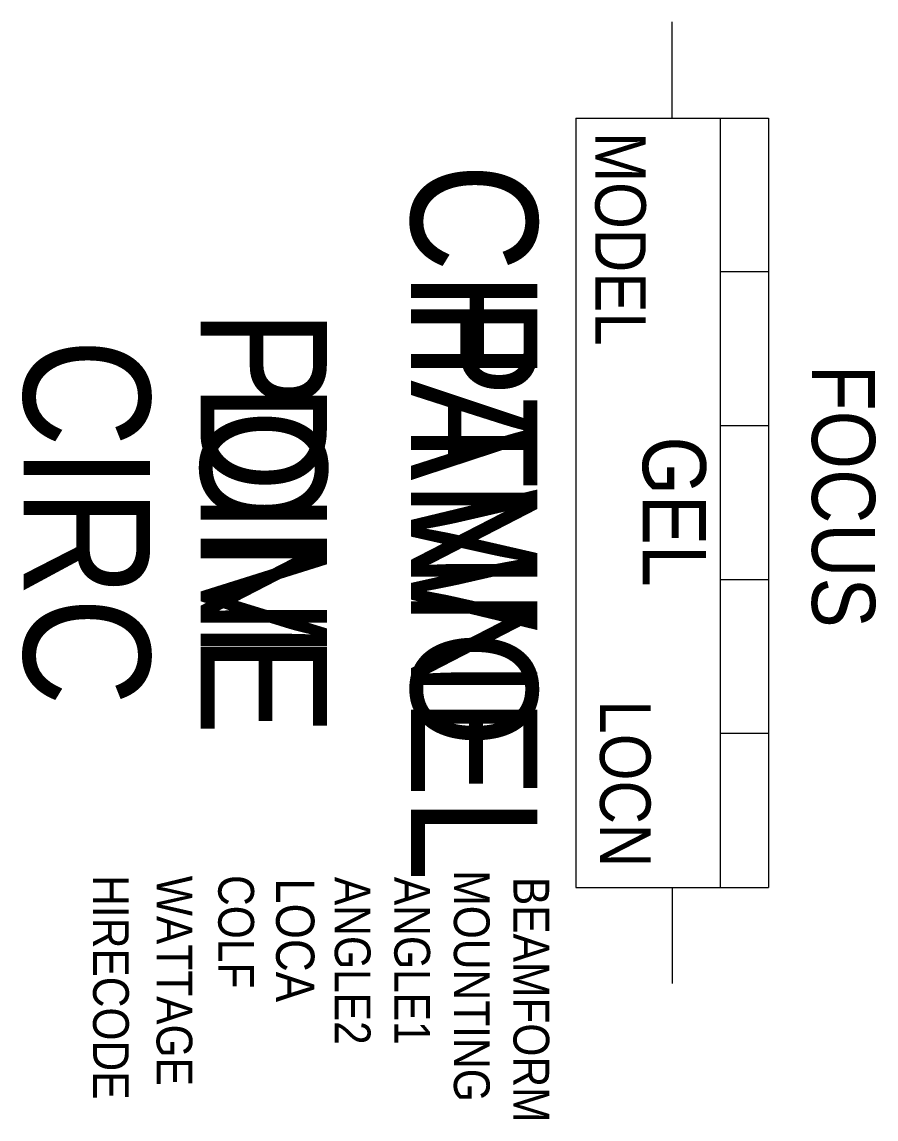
# Model space of a CAD drawing. Extents: x 6194 to 6870, y 618 to 1487.
import ezdxf
from ezdxf.enums import TextEntityAlignment as Align

# ---------------------------------------------------------------- set-up
doc = ezdxf.new("R2010")
doc.units = 0
doc.header["$MEASUREMENT"] = 0
doc.layers.get('0').update_dxf_attribs({"linetype": 'CONTINUOUS'})
for name, color, linetype in [('CHANNEL', 3, 'CONTINUOUS'), ('CIRC', 6, 'CONTINUOUS'), ('DIMMER', 4, 'CONTINUOUS'), ('FOCUS', 30, 'CONTINUOUS'), ('GEL', 1, 'CONTINUOUS'), ('LANTERNS', 4, 'CONTINUOUS'), ('LOCATION', 7, 'CONTINUOUS'), ('MODEL', 6, 'CONTINUOUS'), ('PATCH', 5, 'CONTINUOUS'), ('PATCH2', 5, 'CONTINUOUS'), ('TEMPLATE', 150, 'CONTINUOUS')]:
    doc.layers.add(name, color=color, linetype=linetype)

msp = doc.modelspace()

# ---------------------------------------------------------------- linework, layer by layer
for p, q in [((6708.5, 1410.79), (6708.5, 1486.99)), ((6632.3, 1410.79), (6632.3, 801.19)), ((6632.3, 1410.79), (6784.7, 1410.79)), ((6746.37, 1410.79), (6746.37, 801.19)), ((6784.7, 1410.79), (6784.7, 801.19)), ((6784.7, 1288.87), (6746.37, 1288.87)), ((6785.03, 1166.95), (6746.71, 1166.95)), ((6785.03, 1045.03), (6746.71, 1045.03)), ((6785.03, 923.11), (6746.71, 923.11)), ((6632.3, 801.19), (6784.7, 801.19)), ((6708.5, 801.19), (6708.5, 724.99))]:
    msp.add_line(p, q)
at = {"layer": 'TEMPLATE', "color": 0, "linetype": 'CONTINUOUS'}
msp.add_point((6708.5, 1105.99), dxfattribs=at)
msp.add_point((6708.5, 1105.99), dxfattribs=at)

# ---------------------------------------------------------------- texts
at = {"layer": 'CHANNEL', "width": 0.89}
msp.add_attdef('CHANNEL', text='', height=100, rotation=270, dxfattribs=at).set_placement((6501.73, 1090.65), align=Align.CENTER)
at = {"layer": 'CIRC', "width": 0.89}
msp.add_attdef('CIRC', text='', height=100, rotation=270, dxfattribs=at).set_placement((6195.06, 1090.65), align=Align.CENTER)
at = {"layer": 'DIMMER', "width": 0.89}
msp.add_attdef('DIM', text='', height=100, rotation=270, dxfattribs=at).set_placement((6335.06, 1091.51), align=Align.CENTER)
at = {"layer": 'FOCUS', "width": 0.89}
msp.add_attdef('FOCUS', text='', height=50, rotation=270, dxfattribs=at).set_placement((6819.13, 1111.19), align=Align.CENTER)
at = {"layer": 'GEL', "width": 0.89}
msp.add_attdef('GEL', text='', height=50, rotation=270, dxfattribs=at).set_placement((6685.15, 1099.02), align=Align.CENTER)
at = {"layer": 'LANTERNS', "color": 0, "width": 0.89, "flags": 1}
for tag, p, s, height in [('WATTAGE', (6300.21, 810.44, 0.01), ' ', 28.3), ('COLF', (6349.08, 811.04), '4', 28.3), ('ANGLE2', (6441.28, 809.56), '180', 28.305), ('ANGLE1', (6488.45, 809.56), '0', 28.3), ('MOUNTING', (6535.62, 814.76), 'STANDARD HOOK CLAMP X 2', 28.3047), ('HIRECODE', (6249.94, 810.92), '', 28.3), ('LOCA', (6394.89, 808.46), '', 30.26), ('BEAMFORM', (6582.8, 809.56), 'ASYMETRIC', 28.305)]:
    msp.add_attdef(tag, p, s, height=height, rotation=270, dxfattribs=at)
at = {"layer": 'LOCATION', "width": 0.89}
msp.add_attdef('LOCN', text='', height=40, rotation=270, dxfattribs=at).set_placement((6651.33, 883.33), align=Align.CENTER)
at = {"layer": 'MODEL', "width": 0.89}
msp.add_attdef('MODEL', text="2' ZIP", height=40, rotation=270, dxfattribs=at).set_placement((6667.59, 1315.08), align=Align.MIDDLE)
at = {"layer": 'PATCH', "width": 0.89}
msp.add_attdef('PONE', text='', height=100, rotation=270, dxfattribs=at).set_placement((6335.06, 1090.65), align=Align.CENTER)
at = {"layer": 'PATCH2', "width": 0.89}
msp.add_attdef('PTWO', text='', height=100, rotation=270, dxfattribs=at).set_placement((6501.73, 1090.65), align=Align.CENTER)

doc.saveas('drawing.dxf')
